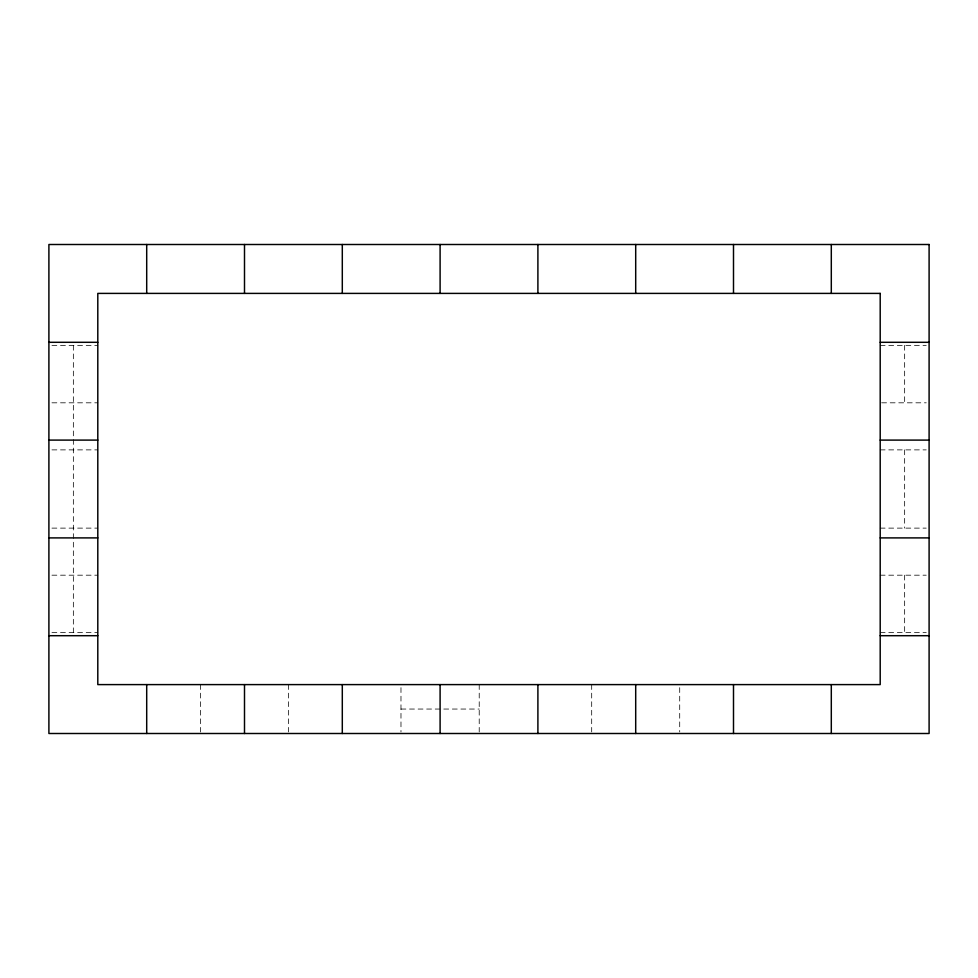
<?xml version="1.0" encoding="UTF-8"?>
<svg xmlns="http://www.w3.org/2000/svg" width="978" height="978" viewBox="0 0 978 978"><rect width="100%" height="100%" fill="white"/><g stroke="black" fill="none" stroke-linecap="round" stroke-linejoin="round"><path stroke-width="0.73" stroke-dasharray="4.89 3.67" d="M51.956 345.356L97.8 345.356M880.2 345.356L926.227 345.356M51.956 402.814L97.8 402.814M881.643 402.814L926.227 402.814M51.956 449.88L97.8 449.88M880.2 449.88L926.227 449.88M51.956 528.12L97.8 528.12M880.2 528.12L926.227 528.12M51.956 575.186L97.8 575.186M880.2 575.186L926.227 575.186M51.956 632.644L97.8 632.644M880.2 632.644L926.227 632.644M400.98 709.05L479.22 709.05M904.65 345.356L904.65 402.814M904.65 449.88L904.65 528.12M904.65 575.186L904.65 632.644M679.71 687.656L679.71 731.972M591.69 684.6L591.69 731.972M479.22 684.6L479.22 731.972M400.98 687.656L400.98 731.972M288.51 684.6L288.51 731.972M200.49 684.6L200.49 732.021M73.35 345.356L73.35 632.644"/><path stroke-width="1.47" d="M48.9 342.3L97.8 342.3M880.2 342.3L929.1 342.3M48.9 440.1L97.8 440.1M880.2 440.1L929.1 440.1M48.9 537.9L97.8 537.9M880.2 537.9L929.1 537.9M48.9 635.7L97.8 635.7M880.2 635.7L929.1 635.7M831.3 244.5L831.3 293.4M831.3 684.6L831.3 733.5M733.5 244.5L733.5 293.4M733.5 684.6L733.5 733.5M635.7 244.5L635.7 293.4M635.7 684.6L635.7 733.5M537.9 244.5L537.9 293.4M537.9 684.6L537.9 733.5M440.1 244.5L440.1 293.4M440.1 684.6L440.1 733.5M342.3 244.5L342.3 293.4M342.3 684.6L342.3 733.5M244.5 244.5L244.5 293.4M244.5 684.6L244.5 733.5M146.7 244.5L146.7 293.4M146.7 684.6L146.7 733.5M929.1 244.5L48.9 244.5L48.9 733.5L929.1 733.5L929.1 244.5M880.2 293.4L97.8 293.4L97.8 684.6L880.2 684.6L880.2 293.4"/></g></svg>
